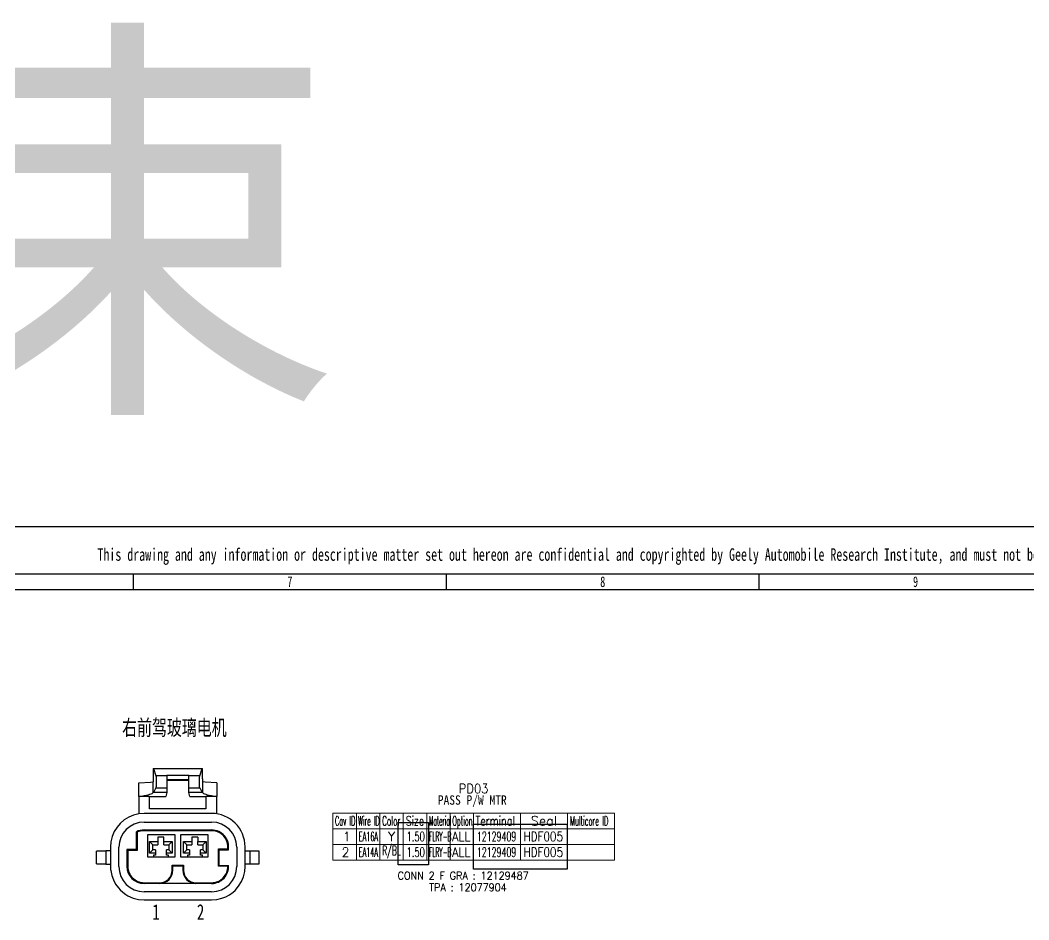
# Model space of a CAD drawing. Header units: inches. Extents: x 47316 to 59086, y 3141 to 11743.
# Drawn here: x 57886.3 to 58208.8, y 8953.8 to 9241.2 of the extents above; entities that cross this region are included whole.
import ezdxf

# ---------------------------------------------------------------- set-up
doc = ezdxf.new("R2010")
doc.units = ezdxf.units.IN
doc.header["$MEASUREMENT"] = 0
doc.styles.add('MtX_@FangSong_GB2312', font='')
doc.styles.add('MtX_SimSun', font='')
doc.styles.get("Standard").update_dxf_attribs({"font": ''})
doc.styles.get('MtX_@FangSong_GB2312').set_extended_font_data('@FangSong_GB2312')
doc.styles.get('MtX_SimSun').set_extended_font_data('SimSun')
doc.styles.get('Standard').set_extended_font_data('SimSun')

msp = doc.modelspace()

# ---------------------------------------------------------------- linework, layer by layer
at = {"color": 0, "lineweight": -3}
for p, q in [((59085.57, 9079.31), (57302.57, 9079.31)), ((57322.57, 9064.31), (59065.57, 9064.31)), ((57922.57, 9059.31), (57922.57, 9064.31)), ((58022.57, 9059.31), (58022.57, 9064.31)), ((58122.57, 9059.31), (58122.57, 9064.31)), ((57322.57, 9059.31), (59065.57, 9059.31)), ((57929.7, 8999.79), (57929.76, 8999.48)), ((57929.76, 8999.48), (57929.83, 8998.36)), ((57943.64, 8999.25), (57943.72, 8999.79)), ((57924.21, 8997.56), (57927.94, 8997.73)), ((57927.94, 8997.73), (57928.76, 8997.82)), ((57928.8, 8997.83), (57928.79, 8997.83)), ((57928.79, 8997.83), (57928.79, 8997.82)), ((57928.81, 8997.88), (57928.8, 8997.84)), ((57928.8, 8997.84), (57928.8, 8997.83)), ((57928.84, 8998.11), (57928.81, 8997.88)), ((57928.86, 8998.83), (57928.84, 8998.11)), ((57929.77, 8996.42), (57929.72, 8996.06)), ((57929.82, 8997.32), (57929.77, 8996.42)), ((57929.83, 8998.36), (57929.82, 8997.32)), ((57943.6, 8998.05), (57943.64, 8999.25)), ((57943.63, 8996.8), (57943.6, 8998.05)), ((57943.69, 8996.13), (57943.63, 8996.8)), ((57944.57, 8998.83), (57944.58, 8998.11)), ((57944.58, 8998.11), (57944.61, 8997.88)), ((57944.61, 8997.88), (57944.62, 8997.84)), ((57944.62, 8997.84), (57944.63, 8997.83)), ((57944.63, 8997.83), (57944.63, 8997.83)), ((57944.63, 8997.83), (57944.64, 8997.82)), ((57945.48, 8997.73), (57944.66, 8997.82)), ((57949.21, 8997.56), (57945.48, 8997.73)), ((57929.72, 8996.06), (57929.69, 8995.96)), ((57943.74, 8995.96), (57943.69, 8996.13)), ((57921, 8986.57), (57919.54, 8985.67)), ((57922.56, 8987.22), (57921, 8986.57)), ((57924.21, 8987.63), (57922.56, 8987.22)), ((57925.92, 8987.77), (57924.21, 8987.63)), ((57917.27, 8983.38), (57916.4, 8981.96)), ((57918.28, 8984.57), (57917.27, 8983.38)), ((57919.54, 8985.67), (57918.28, 8984.57)), ((57915.74, 8980.39), (57915.33, 8978.74)), ((57916.4, 8981.96), (57915.74, 8980.39)), ((57915.33, 8978.74), (57915.19, 8977.04)), ((57958.1, 8969.16), (57958.24, 8970.81)), ((57915.28, 8969.49), (57915.59, 8967.98)), ((57915.59, 8967.98), (57916.1, 8966.53)), ((57957.07, 8966), (57957.7, 8967.54)), ((57957.7, 8967.54), (57958.1, 8969.16)), ((57916.1, 8966.53), (57916.81, 8965.18)), ((57916.81, 8965.18), (57917.71, 8963.94)), ((57917.71, 8963.94), (57918.23, 8963.36)), ((57955.01, 8963.17), (57956.16, 8964.5)), ((57956.16, 8964.5), (57957.07, 8966)), ((57918.23, 8963.36), (57919.11, 8962.56)), ((57919.11, 8962.56), (57920.09, 8961.85)), ((57920.09, 8961.85), (57920.76, 8961.45)), ((57920.76, 8961.45), (57922.4, 8960.72)), ((57922.4, 8960.72), (57924.14, 8960.27)), ((57950.8, 8960.64), (57952.06, 8961.14)), ((57952.06, 8961.14), (57953.27, 8961.8)), ((57953.27, 8961.8), (57954.38, 8962.61)), ((57954.38, 8962.61), (57955.01, 8963.17)), ((57924.14, 8960.27), (57925.92, 8960.12)), ((57947.51, 8960.12), (57949.18, 8960.25)), ((57949.18, 8960.25), (57950.8, 8960.64))]:
    msp.add_line(p, q, dxfattribs=at)
at = {"color": 0, "lineweight": -3, "ltscale": 0.002187}
for p, q in [((57928.78, 9002.08), (57928.96, 9002.08)), ((57944.47, 9002.08), (57944.65, 9002.08))]:
    msp.add_line(p, q, dxfattribs=at)
at = {"color": 0, "lineweight": -3, "ltscale": 0.040658}
for p, q in [((57928.78, 9002.08), (57928.86, 8998.83)), ((57944.57, 8998.83), (57944.65, 9002.08))]:
    msp.add_line(p, q, dxfattribs=at)
at = {"color": 0, "lineweight": -3, "ltscale": 0.193939}
msp.add_line((57928.96, 9002.08), (57944.47, 9002.08), dxfattribs=at)
at = {"color": 0, "lineweight": -3, "ltscale": 0.030101}
for p, q in [((57928.96, 9002.08), (57929.7, 8999.79)), ((57943.72, 8999.79), (57944.47, 9002.08))]:
    msp.add_line(p, q, dxfattribs=at)
at = {"color": 0, "lineweight": -3, "ltscale": 0.043921}
for p, q in [((57933.22, 8999.79), (57929.7, 8999.79)), ((57943.72, 8999.79), (57940.21, 8999.79))]:
    msp.add_line(p, q, dxfattribs=at)
at = {"color": 0, "lineweight": -3, "ltscale": 0.087411}
for p, q in [((57933.22, 8999.94), (57940.21, 8999.94)), ((57940.21, 8998.48), (57933.22, 8998.48))]:
    msp.add_line(p, q, dxfattribs=at)
at = {"color": 0, "lineweight": -3, "ltscale": 0.00182}
for p, q in [((57933.22, 8999.79), (57933.22, 8999.94)), ((57940.21, 8999.79), (57940.21, 8999.94))]:
    msp.add_line(p, q, dxfattribs=at)
at = {"color": 0, "lineweight": -3, "ltscale": 0.047924}
for p, q in [((57933.22, 8999.79), (57933.22, 8995.96)), ((57940.21, 8995.96), (57940.21, 8999.79))]:
    msp.add_line(p, q, dxfattribs=at)
at = {"color": 0, "lineweight": -3, "ltscale": 0.054741}
for p, q in [((57924.21, 8993.18), (57924.21, 8997.56)), ((57949.21, 8997.56), (57949.21, 8993.18))]:
    msp.add_line(p, q, dxfattribs=at)
at = {"color": 0, "lineweight": -3, "ltscale": 0.043813}
for p, q in [((57928.76, 8997.82), (57928.76, 8994.31)), ((57944.66, 8994.31), (57944.66, 8997.82))]:
    msp.add_line(p, q, dxfattribs=at)
at = {"color": 0, "lineweight": -3, "ltscale": 0.000348626}
for p, q in [((57928.76, 8997.82), (57928.79, 8997.82)), ((57944.64, 8997.82), (57944.66, 8997.82))]:
    msp.add_line(p, q, dxfattribs=at)
at = {"color": 0, "lineweight": -3, "ltscale": 0.087524}
msp.add_line((57940.21, 8998.34), (57933.21, 8998.34), dxfattribs=at)
at = {"color": 0, "lineweight": -3, "ltscale": 0.04375}
for p, q in [((57927.71, 8993.18), (57924.21, 8993.18)), ((57949.21, 8993.18), (57945.71, 8993.18))]:
    msp.add_line(p, q, dxfattribs=at)
at = {"color": 0, "lineweight": -3, "ltscale": 0.069428}
msp.add_line((57924.21, 8993.18), (57924.21, 8987.63), dxfattribs=at)
at = {"color": 0, "lineweight": -3, "ltscale": 0.065106}
for p, q in [((57927.71, 8993.18), (57932.92, 8993.18)), ((57940.51, 8993.18), (57945.71, 8993.18))]:
    msp.add_line(p, q, dxfattribs=at)
at = {"color": 0, "lineweight": -3, "ltscale": 0.04875}
for p, q in [((57927.71, 8989.28), (57927.71, 8993.18)), ((57945.71, 8993.18), (57945.71, 8989.28))]:
    msp.add_line(p, q, dxfattribs=at)
at = {"color": 0, "lineweight": -3, "ltscale": 0.003202}
for p, q in [((57928.96, 8994.48), (57928.76, 8994.31)), ((57944.66, 8994.31), (57944.47, 8994.48))]:
    msp.add_line(p, q, dxfattribs=at)
at = {"color": 0, "lineweight": -3, "ltscale": 0.020609}
for p, q in [((57929.69, 8995.96), (57928.96, 8994.48)), ((57943.74, 8995.96), (57944.47, 8994.48))]:
    msp.add_line(p, q, dxfattribs=at)
at = {"color": 0, "lineweight": -3, "ltscale": 0.053264}
for p, q in [((57933.22, 8994.48), (57928.96, 8994.48)), ((57944.47, 8994.48), (57940.21, 8994.48))]:
    msp.add_line(p, q, dxfattribs=at)
at = {"color": 0, "lineweight": -3, "ltscale": 0.044104}
for p, q in [((57929.69, 8995.96), (57933.22, 8995.96)), ((57940.21, 8995.96), (57943.74, 8995.96))]:
    msp.add_line(p, q, dxfattribs=at)
at = {"color": 0, "lineweight": -3, "ltscale": 0.016663}
for p, q in [((57933.22, 8994.48), (57932.92, 8993.18)), ((57940.51, 8993.18), (57940.21, 8994.48))]:
    msp.add_line(p, q, dxfattribs=at)
at = {"color": 0, "lineweight": -3, "ltscale": 0.018462}
for p, q in [((57933.22, 8995.96), (57933.22, 8994.48)), ((57940.21, 8994.48), (57940.21, 8995.96))]:
    msp.add_line(p, q, dxfattribs=at)
at = {"color": 0, "lineweight": -3, "ltscale": 0.069385}
msp.add_line((57949.21, 8987.63), (57949.21, 8993.18), dxfattribs=at)
at = {"color": 0, "lineweight": -3, "ltscale": 0.269873}
for p, q in [((57947.51, 8987.77), (57925.92, 8987.77)), ((57925.92, 8960.12), (57947.51, 8960.12))]:
    msp.add_line(p, q, dxfattribs=at)
at = {"color": 0, "lineweight": -3, "ltscale": 0.225}
msp.add_line((57945.71, 8989.28), (57927.71, 8989.28), dxfattribs=at)
at = {"color": 0, "linetype": 'Continuous', "lineweight": 15}
for p, q in [((57986.28, 8987.88), (58076.28, 8987.88)), ((57986.28, 8982.88), (57986.28, 8987.88)), ((57986.28, 8982.88), (58076.28, 8982.88))]:
    msp.add_line(p, q, dxfattribs=at)
at = {"color": 7, "linetype": 'Continuous', "lineweight": 15}
for p, q in [((57993.78, 8982.88), (57993.78, 8987.88)), ((58001.28, 8982.88), (58001.28, 8987.88)), ((58008.78, 8982.88), (58008.78, 8987.88)), ((58016.28, 8982.88), (58016.28, 8987.88)), ((58023.78, 8982.88), (58023.78, 8987.88)), ((58031.28, 8982.88), (58031.28, 8987.88)), ((58046.28, 8982.88), (58046.28, 8987.88)), ((58061.28, 8982.88), (58061.28, 8987.88)), ((58076.28, 8982.88), (58076.28, 8987.88))]:
    msp.add_line(p, q, dxfattribs=at)
at = {"color": 0, "lineweight": -3, "ltscale": 0.27}
for p, q in [((57925.92, 8985.01), (57947.52, 8985.01)), ((57947.52, 8962.76), (57925.92, 8962.76))]:
    msp.add_line(p, q, dxfattribs=at)
at = {"color": 1, "lineweight": -3}
for p, q in [((58007.18, 8984.88), (58016.86, 8984.88)), ((58007.18, 8971.33), (58007.18, 8984.88)), ((58016.86, 8984.88), (58016.86, 8971.33)), ((58031.2, 8984.29), (58061.22, 8984.29)), ((58031.2, 8969.98), (58031.2, 8984.29)), ((58061.22, 8984.29), (58061.22, 8969.98)), ((58016.86, 8971.33), (58007.18, 8971.33)), ((58061.22, 8969.98), (58031.2, 8969.98))]:
    msp.add_line(p, q, dxfattribs=at)
at = {"color": 0, "lineweight": -3, "ltscale": 0.071476}
msp.add_line((57923.46, 8976.19), (57923.46, 8981.91), dxfattribs=at)
at = {"color": 0, "lineweight": -3, "ltscale": 0.003694}
msp.add_line((57923.46, 8981.91), (57923.71, 8981.75), dxfattribs=at)
at = {"color": 0, "lineweight": -3, "ltscale": 0.072646}
msp.add_line((57923.71, 8981.75), (57923.71, 8975.94), dxfattribs=at)
at = {"color": 0, "lineweight": -3, "ltscale": 0.270001}
for p, q in [((57925.91, 8982.49), (57947.51, 8982.49)), ((57947.51, 8982.24), (57925.91, 8982.24)), ((57947.51, 8965.39), (57925.91, 8965.39))]:
    msp.add_line(p, q, dxfattribs=at)
at = {"color": 0, "lineweight": -3, "ltscale": 0.003131}
for p, q in [((57925.91, 8982.24), (57925.91, 8982.49)), ((57947.51, 8982.49), (57947.51, 8982.24)), ((57920.71, 8970.84), (57920.46, 8970.84)), ((57925.91, 8965.39), (57925.91, 8965.64)), ((57947.51, 8965.64), (57947.51, 8965.39))]:
    msp.add_line(p, q, dxfattribs=at)
at = {"color": 0, "lineweight": -3, "ltscale": 0.1125}
for p, q in [((57927.13, 8973.82), (57927.13, 8981.02)), ((57935.77, 8981.02), (57935.77, 8973.82)), ((57937.69, 8973.82), (57937.69, 8981.02)), ((57946.33, 8981.02), (57946.33, 8973.82))]:
    msp.add_line(p, q, dxfattribs=at)
at = {"color": 0, "lineweight": -3, "ltscale": 0.134998}
msp.add_line((57927.13, 8981.02), (57935.77, 8981.02), dxfattribs=at)
at = {"color": 0, "lineweight": -3, "ltscale": 0.022501}
for p, q in [((57930.33, 8980.22), (57930.33, 8978.78)), ((57932.25, 8978.78), (57932.25, 8980.22)), ((57941.21, 8980.22), (57941.21, 8978.78)), ((57943.13, 8980.22), (57943.13, 8978.78))]:
    msp.add_line(p, q, dxfattribs=at)
at = {"color": 0, "lineweight": -3, "ltscale": 0.029999}
msp.add_line((57932.25, 8980.22), (57930.33, 8980.22), dxfattribs=at)
at = {"color": 0, "lineweight": -3, "ltscale": 0.135001}
msp.add_line((57937.69, 8981.02), (57946.33, 8981.02), dxfattribs=at)
at = {"color": 0, "lineweight": -3, "ltscale": 0.030002}
msp.add_line((57943.13, 8980.22), (57941.21, 8980.22), dxfattribs=at)
at = {"color": 102, "linetype": 'Continuous', "lineweight": 15}
for p, q in [((57993.78, 8977.88), (57993.78, 8982.88)), ((58001.28, 8977.88), (58001.28, 8982.88)), ((58008.78, 8977.88), (58008.78, 8982.88)), ((58016.28, 8977.88), (58016.28, 8982.88)), ((58023.78, 8977.88), (58023.78, 8982.88)), ((58031.28, 8977.88), (58031.28, 8982.88)), ((58046.28, 8977.88), (58046.28, 8982.88)), ((58061.28, 8977.88), (58061.28, 8982.88)), ((57993.78, 8972.88), (57993.78, 8977.88)), ((58001.28, 8972.88), (58001.28, 8977.88)), ((58008.78, 8972.88), (58008.78, 8977.88)), ((58016.28, 8972.88), (58016.28, 8977.88)), ((58023.78, 8972.88), (58023.78, 8977.88)), ((58031.28, 8972.88), (58031.28, 8977.88)), ((58046.28, 8972.88), (58046.28, 8977.88)), ((58061.28, 8972.88), (58061.28, 8977.88))]:
    msp.add_line(p, q, dxfattribs=at)
at = {"color": 0, "lineweight": -3, "ltscale": 0.076723}
for p, q in [((57915.19, 8976.98), (57915.19, 8970.84)), ((57958.24, 8970.84), (57958.24, 8976.98))]:
    msp.add_line(p, q, dxfattribs=at)
at = {"color": 0, "lineweight": -3, "ltscale": 0.0775}
for p, q in [((57917.9, 8970.78), (57917.9, 8976.98)), ((57955.55, 8976.98), (57955.55, 8970.78))]:
    msp.add_line(p, q, dxfattribs=at)
at = {"color": 0, "lineweight": -3, "ltscale": 0.0575}
for p, q in [((57927.69, 8975.1), (57927.69, 8978.78)), ((57934.89, 8978.78), (57934.89, 8975.1)), ((57938.57, 8975.1), (57938.57, 8978.78)), ((57945.77, 8978.78), (57945.77, 8975.1))]:
    msp.add_line(p, q, dxfattribs=at)
at = {"color": 0, "lineweight": -3, "ltscale": 0.041251}
for p, q in [((57927.69, 8978.78), (57930.33, 8978.78)), ((57932.25, 8978.78), (57934.89, 8978.78)), ((57938.57, 8978.78), (57941.21, 8978.78))]:
    msp.add_line(p, q, dxfattribs=at)
at = {"color": 0, "lineweight": -3, "ltscale": 0.022982}
for p, q in [((57928.73, 8977.74), (57927.69, 8978.78)), ((57933.85, 8977.74), (57934.89, 8978.78)), ((57939.61, 8977.74), (57938.57, 8978.78))]:
    msp.add_line(p, q, dxfattribs=at)
at = {"color": 0, "lineweight": -3, "ltscale": 0.025}
for p, q in [((57928.73, 8976.14), (57928.73, 8977.74)), ((57928.73, 8977.74), (57930.33, 8977.74)), ((57932.25, 8977.74), (57933.85, 8977.74)), ((57933.85, 8977.74), (57933.85, 8976.14)), ((57939.61, 8976.14), (57939.61, 8977.74)), ((57939.61, 8977.74), (57941.21, 8977.74)), ((57943.13, 8977.74), (57944.73, 8977.74)), ((57944.73, 8977.74), (57944.73, 8976.14))]:
    msp.add_line(p, q, dxfattribs=at)
at = {"color": 0, "lineweight": -3, "ltscale": 0.016251}
for p, q in [((57930.33, 8978.78), (57930.33, 8977.74)), ((57932.25, 8977.74), (57932.25, 8978.78)), ((57941.21, 8978.78), (57941.21, 8977.74)), ((57943.13, 8977.74), (57943.13, 8978.78))]:
    msp.add_line(p, q, dxfattribs=at)
at = {"color": 0, "lineweight": -3, "ltscale": 0.041248}
msp.add_line((57943.13, 8978.78), (57945.77, 8978.78), dxfattribs=at)
at = {"color": 0, "lineweight": -3, "ltscale": 0.02298}
msp.add_line((57944.73, 8977.74), (57945.77, 8978.78), dxfattribs=at)
at = {"color": 0, "lineweight": -3, "ltscale": 0.0375}
for p, q in [((57913.71, 8975.73), (57910.71, 8975.74)), ((57923.46, 8976.19), (57920.46, 8976.19)), ((57923.71, 8975.94), (57920.71, 8975.94)), ((57962.71, 8975.74), (57959.71, 8975.73)), ((57910.71, 8971.63), (57913.71, 8971.64)), ((57959.71, 8971.64), (57962.71, 8971.63))]:
    msp.add_line(p, q, dxfattribs=at)
at = {"color": 0, "lineweight": -3, "ltscale": 0.051309}
for p, q in [((57910.71, 8971.63), (57910.71, 8975.74)), ((57962.71, 8971.63), (57962.71, 8975.74))]:
    msp.add_line(p, q, dxfattribs=at)
at = {"color": 0, "lineweight": -3, "ltscale": 0.01844}
for p, q in [((57915.19, 8975.77), (57913.71, 8975.77)), ((57958.24, 8975.77), (57959.71, 8975.77)), ((57913.71, 8971.59), (57915.19, 8971.59)), ((57959.71, 8971.59), (57958.24, 8971.59))]:
    msp.add_line(p, q, dxfattribs=at)
at = {"color": 0, "lineweight": -3, "ltscale": 0.052269}
for p, q in [((57913.71, 8975.77), (57913.71, 8971.59)), ((57959.71, 8975.77), (57959.71, 8971.59))]:
    msp.add_line(p, q, dxfattribs=at)
at = {"color": 0, "lineweight": -3, "ltscale": 0.066881}
msp.add_line((57920.46, 8976.19), (57920.46, 8970.84), dxfattribs=at)
at = {"color": 0, "lineweight": -3, "ltscale": 0.004428}
for p, q in [((57920.46, 8976.19), (57920.71, 8975.94)), ((57923.71, 8975.94), (57923.46, 8976.19)), ((57949.71, 8976.43), (57949.96, 8976.18)), ((57949.71, 8970.93), (57949.96, 8971.18))]:
    msp.add_line(p, q, dxfattribs=at)
at = {"color": 0, "lineweight": -3, "ltscale": 0.06375}
msp.add_line((57920.71, 8975.94), (57920.71, 8970.84), dxfattribs=at)
at = {"color": 0, "lineweight": -3, "ltscale": 0.027499}
msp.add_line((57928.89, 8973.82), (57927.13, 8973.82), dxfattribs=at)
at = {"color": 0, "lineweight": -3, "ltscale": 0.022981}
for p, q in [((57928.73, 8976.14), (57927.69, 8975.1)), ((57933.85, 8976.14), (57934.89, 8975.1)), ((57939.61, 8976.14), (57938.57, 8975.1))]:
    msp.add_line(p, q, dxfattribs=at)
at = {"color": 0, "lineweight": -3, "ltscale": 0.028751}
for p, q in [((57929.53, 8975.1), (57927.69, 8975.1)), ((57934.89, 8975.1), (57933.05, 8975.1)), ((57940.41, 8975.1), (57938.57, 8975.1))]:
    msp.add_line(p, q, dxfattribs=at)
at = {"color": 0, "lineweight": -3, "ltscale": 0.0125}
for p, q in [((57929.53, 8976.14), (57928.73, 8976.14)), ((57933.85, 8976.14), (57933.05, 8976.14)), ((57940.41, 8976.14), (57939.61, 8976.14)), ((57944.73, 8976.14), (57943.93, 8976.14))]:
    msp.add_line(p, q, dxfattribs=at)
at = {"color": 0, "lineweight": -3, "ltscale": 0.008749}
for p, q in [((57928.89, 8974.38), (57928.89, 8973.82)), ((57933.69, 8973.82), (57933.69, 8974.38)), ((57939.77, 8974.38), (57939.77, 8973.82)), ((57944.57, 8973.82), (57944.57, 8974.38))]:
    msp.add_line(p, q, dxfattribs=at)
at = {"color": 0, "lineweight": -3, "ltscale": 0.010001}
for p, q in [((57929.53, 8974.38), (57928.89, 8974.38)), ((57933.69, 8974.38), (57933.05, 8974.38)), ((57940.41, 8974.38), (57939.77, 8974.38))]:
    msp.add_line(p, q, dxfattribs=at)
at = {"color": 0, "lineweight": -3, "ltscale": 0.075}
for p, q in [((57933.69, 8973.82), (57928.89, 8973.82)), ((57944.57, 8973.82), (57939.77, 8973.82))]:
    msp.add_line(p, q, dxfattribs=at)
at = {"color": 0, "lineweight": -3, "ltscale": 0.016249}
for p, q in [((57929.53, 8976.14), (57929.53, 8975.1)), ((57933.05, 8975.1), (57933.05, 8976.14)), ((57940.41, 8976.14), (57940.41, 8975.1)), ((57943.93, 8975.1), (57943.93, 8976.14))]:
    msp.add_line(p, q, dxfattribs=at)
at = {"color": 0, "lineweight": -3, "ltscale": 0.01125}
for p, q in [((57929.53, 8975.1), (57929.53, 8974.38)), ((57933.05, 8974.38), (57933.05, 8975.1)), ((57940.41, 8975.1), (57940.41, 8974.38)), ((57943.93, 8974.38), (57943.93, 8975.1))]:
    msp.add_line(p, q, dxfattribs=at)
at = {"color": 0, "lineweight": -3, "ltscale": 0.032498}
for p, q in [((57935.77, 8973.82), (57933.69, 8973.82)), ((57939.77, 8973.82), (57937.69, 8973.82))]:
    msp.add_line(p, q, dxfattribs=at)
at = {"color": 0, "lineweight": -3, "ltscale": 0.028748}
msp.add_line((57945.77, 8975.1), (57943.93, 8975.1), dxfattribs=at)
at = {"color": 0, "lineweight": -3, "ltscale": 0.009998}
msp.add_line((57944.57, 8974.38), (57943.93, 8974.38), dxfattribs=at)
at = {"color": 0, "lineweight": -3, "ltscale": 0.027502}
msp.add_line((57946.33, 8973.82), (57944.57, 8973.82), dxfattribs=at)
at = {"color": 0, "lineweight": -3, "ltscale": 0.022979}
msp.add_line((57944.73, 8976.14), (57945.77, 8975.1), dxfattribs=at)
at = {"color": 0, "lineweight": -3, "ltscale": 0.037051}
msp.add_line((57949.71, 8976.43), (57952.68, 8976.43), dxfattribs=at)
at = {"color": 0, "lineweight": -3, "ltscale": 0.06875}
msp.add_line((57949.71, 8970.93), (57949.71, 8976.43), dxfattribs=at)
at = {"color": 0, "lineweight": -3, "ltscale": 0.036646}
msp.add_line((57949.96, 8976.18), (57952.9, 8976.18), dxfattribs=at)
at = {"color": 0, "lineweight": -3, "ltscale": 0.062489}
msp.add_line((57949.96, 8971.18), (57949.96, 8976.18), dxfattribs=at)
at = {"color": 0, "lineweight": -3, "ltscale": 0.00415}
msp.add_line((57952.9, 8976.18), (57952.68, 8976.43), dxfattribs=at)
at = {"color": 0, "lineweight": -3, "ltscale": 0.02}
for p, q in [((57934.91, 8969.64), (57934.91, 8971.24)), ((57938.51, 8971.24), (57938.51, 8969.64))]:
    msp.add_line(p, q, dxfattribs=at)
at = {"color": 0, "lineweight": -3, "ltscale": 0.045001}
msp.add_line((57934.91, 8971.24), (57938.51, 8971.24), dxfattribs=at)
at = {"color": 0, "lineweight": -3, "ltscale": 0.003857}
for p, q in [((57934.91, 8971.24), (57935.13, 8971.03)), ((57938.51, 8971.24), (57938.3, 8971.03))]:
    msp.add_line(p, q, dxfattribs=at)
at = {"color": 0, "lineweight": -3, "ltscale": 0.017273}
for p, q in [((57935.13, 8969.64), (57935.13, 8971.03)), ((57938.3, 8971.03), (57938.3, 8969.64))]:
    msp.add_line(p, q, dxfattribs=at)
at = {"color": 0, "lineweight": -3, "ltscale": 0.039545}
msp.add_line((57935.13, 8971.03), (57938.3, 8971.03), dxfattribs=at)
at = {"color": 0, "lineweight": -3, "ltscale": 0.037491}
msp.add_line((57952.71, 8970.93), (57949.71, 8970.93), dxfattribs=at)
at = {"color": 0, "lineweight": -3, "ltscale": 0.037367}
msp.add_line((57949.96, 8971.18), (57952.95, 8971.18), dxfattribs=at)
at = {"color": 0, "lineweight": -3, "ltscale": 0.004342}
msp.add_line((57952.95, 8971.18), (57952.71, 8970.93), dxfattribs=at)
at = {"color": 0, "lineweight": -3, "ltscale": 0.002728}
for p, q in [((57935.13, 8969.64), (57934.91, 8969.64)), ((57938.51, 8969.64), (57938.3, 8969.64)), ((57930.91, 8965.64), (57930.91, 8965.43)), ((57942.51, 8965.43), (57942.51, 8965.64))]:
    msp.add_line(p, q, dxfattribs=at)
at = {"color": 0, "lineweight": -3, "ltscale": 0.0625}
for p, q in [((57925.91, 8965.64), (57930.91, 8965.64)), ((57942.51, 8965.64), (57947.51, 8965.64))]:
    msp.add_line(p, q, dxfattribs=at)
at = {"color": 0, "lineweight": -3, "ltscale": 0.145001}
msp.add_line((57942.51, 8965.43), (57930.91, 8965.43), dxfattribs=at)
at = {"color": 0, "linetype": 'Continuous', "lineweight": 15}
for points in [[(57986.28, 8977.88), (57986.28, 8982.88), (58076.28, 8982.88), (58076.28, 8977.88)], [(57986.28, 8972.88), (57986.28, 8977.88), (58076.28, 8977.88), (58076.28, 8972.88)]]:
    msp.add_lwpolyline(points, close=True, dxfattribs=at)
at = {"color": 0, "lineweight": -3}
for centre, radius, start, end in [((57947.51, 8977.04), 10.72, 0, 90), ((57925.92, 8976.98), 8.02, 90, 180), ((57947.52, 8976.98), 8.02, 0, 90), ((57925.91, 8977.04), 5.45, 90, 116.7173), ((57925.91, 8977.04), 5.2, 90.0001, 115.0289), ((57947.51, 8977.04), 5.45, 350.9167, 90), ((57947.51, 8977.04), 5.2, 353.2633, 90), ((57925.91, 8970.84), 10.72, 180.3322, 187.2628), ((57925.92, 8970.78), 8.02, 180, 270), ((57925.91, 8970.84), 5.45, 180, 270), ((57925.91, 8970.84), 5.2, 179.9999, 270.0001), ((57947.51, 8970.84), 5.45, 270, 3.5813), ((57947.51, 8970.84), 5.2, 269.9999, 0.9919), ((57947.52, 8970.78), 8.02, 270, 0), ((57930.91, 8969.64), 4, 270, 360), ((57930.91, 8969.64), 4.22, 270, 360), ((57942.51, 8969.64), 4.22, 180, 270), ((57942.51, 8969.64), 4, 180, 270)]:
    msp.add_arc(centre, radius, start, end, dxfattribs=at)
for centre, start_param, end_param in [((57892.91, 8994.55), 5.767472, 6.198375), ((57980.51, 8994.55), 3.226403, 3.657306)]:
    msp.add_ellipse(centre, major_axis=(35.98, 0), ratio=0.076943, start_param=start_param, end_param=end_param, dxfattribs=at)

# ---------------------------------------------------------------- texts
at = {"color": 0, "lineweight": -3, "width": 0.7}
for s, height, style, p in [('This drawing and any information or descriptive matter set out hereon are confidential and copyrighted by Geely Automobile Research Institute, and must not be disclosed, loaned, copied or used for manufacturing, tendering or any other purposes without specific written consent.', 4, 'MtX_@FangSong_GB2312', (57911.03, 9068.49)), ('7', 3.4, 'MtX_SimSun', (57971.71, 9060.11)), ('8', 3.4, 'MtX_SimSun', (58071.74, 9060.11)), ('9', 3.4, 'MtX_SimSun', (58171.74, 9060.11)), ('右前驾玻璃电机', 5, 'MtX_SimSun', (57918.9, 9012.7)), ('1', 5, 'MtX_SimSun', (57928.57, 8953.77)), ('2', 5, 'MtX_SimSun', (57942.8, 8953.77))]:
    msp.add_text(s, height=height, dxfattribs=dict(at, style=style)).set_placement(p)
at = {"insert": (57307.02, 9225.97), "char_height": 100, "width": 753.3854, "attachment_point": 1}
msp.add_mtext('{\\C2;右前门线束}', dxfattribs=at)
at = {"color": 6, "linetype": 'Continuous', "lineweight": 20, "char_height": 3, "attachment_point": 1}
for s, insert, width in [('\\Fromans.shx;\\W0.9000000000;\\T1.0000000000;\\o\\lPD03', (58026.52, 8997.2), 10.5429), ('\\f黑体|b0|i0|c1|p0;\\W0.9000000000;\\T1.0000000000;\\o\\lPASS P/W MTR', (58019.82, 8993.55), 23.2989)]:
    msp.add_mtext(s, dxfattribs=dict(at, insert=insert, width=width))
at = {"color": 7, "linetype": 'Continuous', "lineweight": 15, "char_height": 3, "attachment_point": 1}
for s, insert, width in [('\\Fromans.shx;\\W0.4292452830;\\T1.0000000000;\\o\\lCav ID', (57986.96, 8986.88), 6.5), ('\\Fromans.shx;\\W0.4026548673;\\T1.0000000000;\\o\\lWire ID', (57994.39, 8986.88), 6.5), ('\\Fromans.shx;\\W0.5687500000;\\T1.0000000000;\\o\\lColor', (58002.02, 8986.88), 6.5), ('\\Fromans.shx;\\W0.7222222222;\\T1.0000000000;\\o\\lSize', (58009.59, 8986.88), 6.5), ('\\Fromans.shx;\\W0.3760330579;\\T1.0000000000;\\o\\lMaterial', (58016.99, 8986.88), 6.5), ('\\Fromans.shx;\\W0.4595959596;\\T1.0000000000;\\o\\lOption', (58024.47, 8986.88), 6.5), ('\\Fromans.shx;\\W0.7480916031;\\T1.0000000000;\\o\\lTerminal', (58031.88, 8986.88), 14), ('\\Fromans.shx;\\W1.0000000000;\\T1.0000000000;\\o\\lSeal', (58049.56, 8986.88), 9.2857), ('\\Fromans.shx;\\W0.5185185185;\\T1.0000000000;\\o\\lMulticore ID', (58062.07, 8986.88), 14), ('\\Fromans.shx;\\W1.0000000000;\\T1.0000000000;\\o\\l1', (57989.46, 8981.88), 2.8571), ('\\Fromans.shx;\\W1.0000000000;\\T1.0000000000;\\o\\l2', (57989.03, 8976.88), 2.8571)]:
    msp.add_mtext(s, dxfattribs=dict(at, insert=insert, width=width))
at = {"color": 21, "linetype": 'Continuous', "lineweight": 15, "char_height": 3, "attachment_point": 1}
for s, insert, width in [('\\Fromans.shx;\\W0.4789473684;\\T1.0000000000;\\o\\lEA16A', (57994.55, 8981.88), 6.5), ('\\Fromans.shx;\\W0.6500000000;\\T1.0000000000;\\o\\l1.50', (58009.83, 8981.88), 6.5), ('\\Fromans.shx;\\W0.8750000000;\\T1.0000000000;\\o\\lALL', (58024.4, 8981.88), 6.5), ('\\Fromans.shx;\\W0.8099173554;\\T1.0000000000;\\o\\lHDF005', (58047.24, 8981.88), 14), ('\\Fromans.shx;\\W0.4789473684;\\T1.0000000000;\\o\\lEA14A', (57994.55, 8976.88), 6.5), ('\\Fromans.shx;\\W0.6500000000;\\T1.0000000000;\\o\\l1.50', (58009.83, 8976.88), 6.5), ('\\Fromans.shx;\\W0.8750000000;\\T1.0000000000;\\o\\lALL', (58024.4, 8976.88), 6.5), ('\\Fromans.shx;\\W0.8099173554;\\T1.0000000000;\\o\\lHDF005', (58047.24, 8976.88), 14)]:
    msp.add_mtext(s, dxfattribs=dict(at, insert=insert, width=width))
at = {"color": 140, "linetype": 'Continuous', "lineweight": 15, "char_height": 3, "attachment_point": 1}
for s, insert, width in [('\\Fromans.shx;\\W1.0000000000;\\T1.0000000000;\\o\\lY', (58003.88, 8981.88), 2.5714), ('\\Fromans.shx;\\W0.3760330579;\\T1.0000000000;\\o\\lFLRY-B', (58016.99, 8981.88), 6.5), ('\\Fromans.shx;\\W0.6125000000;\\T1.0000000000;\\o\\l12129409', (58032.3, 8981.88), 14), ('\\Fromans.shx;\\W0.5617283951;\\T1.0000000000;\\o\\lR/BL', (58002.1, 8977.45), 6.5), ('\\Fromans.shx;\\W0.3760330579;\\T1.0000000000;\\o\\lFLRY-B', (58016.99, 8976.88), 6.5), ('\\Fromans.shx;\\W0.6125000000;\\T1.0000000000;\\o\\l12129409', (58032.3, 8976.88), 14)]:
    msp.add_mtext(s, dxfattribs=dict(at, insert=insert, width=width))
at = {"color": 42, "linetype": 'Continuous', "lineweight": 15, "char_height": 2.5, "attachment_point": 1}
for s, insert, width in [('\\Fromans.shx;\\W0.9000000000;\\T1.0000000000;\\o\\lCONN 2 F GRA : 12129487', (58006.96, 8969.13), 49.2857), ('\\Fromans.shx;\\W0.9000000000;\\T1.0000000000;\\o\\lTPA : 12077904', (58017.08, 8965.38), 28.6071)]:
    msp.add_mtext(s, dxfattribs=dict(at, insert=insert, width=width))

doc.saveas('drawing.dxf')
